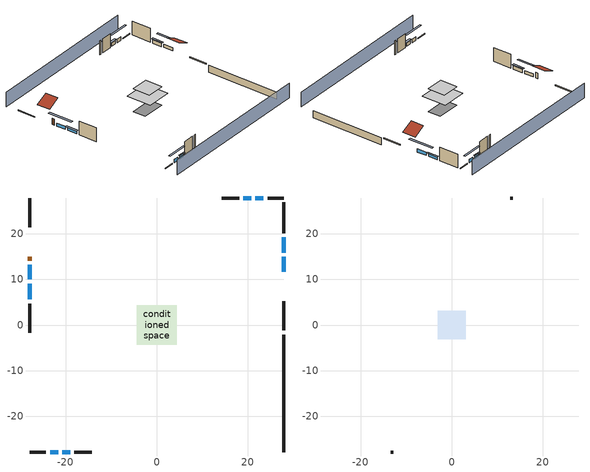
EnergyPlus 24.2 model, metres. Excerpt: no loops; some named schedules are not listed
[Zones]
conditioned space
 floor adiabatic (AdiabaticFloorConstruction): -4.36,-4.36 -4.36,4.36 4.36,4.36 4.36,-4.36 z2.74
 floor foundation (Slab1 construction): -4.13,-2.3 -4.13,2.3 4.13,2.3 4.13,-2.3 z-2.13
 wall outside (RimJoist1 construction): 27.84,-1.19 27.84,5.18 z0.3:0.61
 wall outside (RimJoist2 construction): -27.84,-27.84 -24.31,-27.84 z0.3:0.61
 wall outside (RimJoist3 construction): -27.84,27.84 -27.84,21.47 z0.3:0.61
 wall outside (RimJoist4 construction): 27.84,27.84 24.31,27.84 z0.3:0.61
 wall outside (AdiabaticWallConstruction 1): -27.84,15 -27.84,14.09 z0.3:2.34
 wall outside (AdiabaticWallConstruction): 27.84,11.65 27.84,14.96 / 27.84,15.89 27.84,19.2 z0.3:1.4; -23.38,-27.84 -21.64,-27.84 / -20.71,-27.84 -18.97,-27.84 / 23.38,27.84 21.64,27.84 / 20.71,27.84 18.97,27.84 z0.3:1.46; -27.84,13.16 -27.84,9.99 z0.3:1.37; -27.84,9.06 -27.84,5.63 z0.3:1.43
 wall outside (Wall1 construction): 27.84,20.13 27.84,26.91 z0.3:5.18
 wall outside (Wall2 construction): -18.04,-27.84 -14.27,-27.84 z0.3:5.18
 wall outside (Wall3 construction): -27.84,4.7 -27.84,-1.71 z0.3:5.18
 wall outside (Wall4 construction): 18.04,27.84 14.27,27.84 z0.3:5.18
 wall foundation (FoundationWall1 construction): 27.84,-27.84 27.84,-2.12 z-2.13:0.3
 window (WindowConstruction): 27.84,11.65 27.84,14.96 z0.3:1.4
 window (WindowConstruction 1): 27.84,15.89 27.84,19.2 z0.3:1.4
 window (WindowConstruction 2): -23.38,-27.84 -21.64,-27.84 z0.3:1.46
 window (WindowConstruction 3): -20.71,-27.84 -18.97,-27.84 z0.3:1.46
 window (WindowConstruction 4): -27.84,13.16 -27.84,9.99 z0.3:1.37
 window (WindowConstruction 5): -27.84,9.06 -27.84,5.63 z0.3:1.43
 window (WindowConstruction 6): 23.38,27.84 21.64,27.84 z0.3:1.46
 window (WindowConstruction 7): 20.71,27.84 18.97,27.84 z0.3:1.46
 door (Door): -27.84,15 -27.84,14.09 z0.3:2.34
 ceiling adiabatic (AdiabaticFloorConstruction): 4.36,-4.36 4.36,4.36 -4.36,4.36 -4.36,-4.36 z2.74
attic - vented
 floor to conditioned space (Floor1 construction Reversed): -3.08,-3.08 -3.08,3.08 3.08,3.08 3.08,-3.08 z5.18
 wall outside (Wall5 construction): -13.34,-27.84 -12.8,-27.84 z0.3:5.18
 wall outside (Wall6 construction): 13.34,27.84 12.8,27.84 z0.3:5.18
 roof outside (Roof1 construction): 27.84,10.72,5.18 23.72,10.72,7.24 23.72,6.11,7.24 27.84,6.11,5.18
 roof outside (Roof2 construction): -27.84,15.93,5.18 -23.72,15.93,7.24 -23.72,20.54,7.24 -27.84,20.54,5.18
shading: 27.84,32.41 -27.84,32.41 / -27.84,-32.41 27.84,-32.41 z0:5.18; 27.84,17.7 27.84,8.91 28.45,8.91 28.45,17.7 z4.15; 27.84,19.51 27.84,15.59 28.45,15.59 28.45,19.51 z1.71; -18.89,-27.84 -26.12,-27.84 -26.12,-28.45 -18.89,-28.45 z4.21; -18.66,-27.84 -21.01,-27.84 -21.01,-28.45 -18.66,-28.45 z1.77; -27.84,7.25 -27.84,15.9 -28.45,15.9 -28.45,7.25 z4.11; -27.84,5.32 -27.84,9.37 -28.45,9.37 -28.45,5.32 z1.74; 18.89,27.84 26.12,27.84 26.12,28.45 18.89,28.45 z4.21; 18.66,27.84 21.01,27.84 21.01,28.45 18.66,28.45 z1.77
[Building]
Building 1: Terrain=Suburbs
[Site:Location]
Portland Intl Arpt_OR: Latitude {deg}=45.59; Longitude {deg}=-122.6; Time Zone {hr}=-8; Elevation {m}=33; Keep Site Location Information=Yes
[Site:GroundTemperature:Shallow]
10.2558, 8.96328, 8.85977, 9.47314, 11.9355, 14.3863, 16.5111, 17.8571, 17.9714, 16.8767, 14.8061, 12.4304
[Site:WaterMainsTemperature]
Calculation Method=Schedule; Temperature Schedule=mains temperature schedule
[Material] Roughness=Rough; Thermal Absorptance=0.9
Name | Thickness {m} | Conductivity {W/m-K} | Density {kg/m3} | Specific Heat {J/kg-K} | Solar Absorptance | Visible Absorptance
asphalt or fiberglass shingles | 0.00635 | 0.162714 | 1121.4 | 1465.45 | 0.85 | 0.85
ceiling loosefill ins | 0.254 | 0.0480833 | 16.02 | 1046.75 | 0.7 | 0.7
ceiling stud and cavity | 0.1397 | 0.104117 | 65.682 | 1177.47 | 0.7 | 0.7
concrete 4.0 in. | 0.1016 | 1.803125 | 2242.8 | 837.4 | 0.7 | 0.7
concrete 8.0 in. | 0.2032 | 1.803125 | 2242.8 | 837.4 | 0.7 | 0.7
door material | 0.04445 | 0.0612267 | 512.64 | 1214.23 | 0.7 | 0.7
floor covering | 0.0127 | 0.0450781 | 54.468 | 1339.84 | 0.9 | 0.9
floor covering 1 | 0.0127 | 0.0433444 | 54.468 | 1339.84 | 0.6 | 0.6
floor rigid ins; wall rigid ins | 0.512978 | 0.029427 | 32.04 | 1214.23 | 0.7 | 0.7
floor stud and cavity | 0.1397 | 1.75129 | 37.0049 | 1207.88 | 0.7 | 0.7
furniture material conditioned space 1 | 0.1524 | 0.115458 | 640.8 | 1214.23 | 0.6 | 0.6
gypsum board | 0.0127 | 0.160291 | 801 | 837.4 | 0.6 | 0.6
gypsum board 1 | 0.0127 | 0.160291 | 801 | 837.4 | 0.7 | 0.7
osb sheathing 0.5 in. | 0.0127 | 0.115458 | 512.64 | 1214.23 | 0.6 | 0.6
osb sheathing 0.5 in. 1 | 0.0127 | 0.115458 | 512.64 | 1214.23 | 0.7 | 0.7
osb sheathing 0.75 in. | 0.01905 | 0.115458 | 512.64 | 1214.23 | 0.7 | 0.7
rim joist stud and cavity | 0.0508 | 0.178688 | 50.32683 | 1063.81 | 0.6 | 0.6
roof rigid ins | 0.00281632 | 0.029427 | 32.04 | 1214.23 | 0.7 | 0.7
wall stud and cavity | 0.1397 | 0.550994 | 139.0536 | 1170.24 | 0.7 | 0.7
wall stud and cavity 1 | 0.1397 | 0.727959 | 139.0536 | 1170.24 | 0.6 | 0.6
wall stud and cavity 2 | 0.0889 | 0.380278 | 52.3479 | 1209.89 | 0.7 | 0.7
wall stud and cavity 3 | 0.0889 | 0.391764 | 83.0341 | 1211.67 | 0.7 | 0.7
wood siding | 0.0254 | 0.102417 | 544.68 | 1172.36 | 0.85 | 0.85
wood siding 1; wood siding 2 | 0.0254 | 0.102417 | 544.68 | 1172.36 | 0.7 | 0.7
[WindowMaterial:SimpleGlazingSystem]
WindowMaterial: U-Factor {W/m2-K}=2.78222; Solar Heat Gain Coefficient=0.56
[Construction]
AdiabaticFloorConstruction: floor stud and cavity, floor rigid ins, osb sheathing 0.75 in., floor covering 1
AdiabaticWallConstruction: wood siding 1, wall rigid ins, wall stud and cavity 2, gypsum board
AdiabaticWallConstruction 1: wood siding 2, wall rigid ins, wall stud and cavity 2, gypsum board
Door: door material
Floor1 construction Reversed: gypsum board, ceiling stud and cavity, ceiling loosefill ins
FoundationWall1 construction: concrete 8.0 in., gypsum board 1
furniture construction conditioned space 1: furniture material conditioned space 1
PartitionWallConstruction: gypsum board, wall stud and cavity 3, gypsum board
RimJoist1 construction; RimJoist2 construction; RimJoist3 construction; RimJoist4 construction: wood siding, rim joist stud and cavity
Roof1 construction; Roof2 construction: asphalt or fiberglass shingles, roof rigid ins, osb sheathing 0.5 in.
Slab1 construction: concrete 4.0 in., floor covering
Wall1 construction; Wall2 construction; Wall3 construction; Wall4 construction: wood siding, osb sheathing 0.5 in. 1, wall stud and cavity, gypsum board
Wall5 construction; Wall6 construction: wood siding, osb sheathing 0.5 in. 1, wall stud and cavity 1
WindowConstruction; WindowConstruction 1; WindowConstruction 2; WindowConstruction 3; WindowConstruction 4; WindowConstruction 5; WindowConstruction 6; WindowConstruction 7: WindowMaterial
[Zone] Multiplier=1; Part of Total Floor Area=Yes
Name | Volume {m3}
attic - vented | 17.4772
conditioned space | 278.185
[Space]
Name | Zone | Volume {m3}
attic - vented 1 | attic - vented | 17.4772
conditioned space 1 | conditioned space | 278.185
[ZoneInfiltration:EffectiveLeakageArea]
infil attic - vented 1: Zone or Space=attic - vented 1; Schedule=Always On Discrete; Effective Air Leakage Area {cm2}=1267.38; Stack Coefficient=9.58836e-05; Wind Coefficient=4.00864e-05
[ZoneMixing]
whole house fan mix: Zone or Space=attic - vented; Schedule=Always On Continuous; Design Flow Rate Calculation Method=Flow/Zone; Design Flow Rate {m3/s}=0; Source Zone or Space=conditioned space
[SurfaceProperty:ExposedFoundationPerimeter]
Slab1: Exposed Perimeter Calculation Method=TotalExposedPerimeter; Total Exposed Perimeter {m}=25.72512
[SurfaceProperty:IncidentSolarMultiplier] Incident Solar Multiplier=1; Incident Solar Multiplier Schedule=trans schedule winter=0.85 summer=0.7
Window1; Window2; Window3; Window4; Window5; Window6; Window7; Window8
[InternalMass] Zone or ZoneList=conditioned space; Space or SpaceList=conditioned space 1
Name | Construction | Surface Area {m2}
furniture mass conditioned space 1 | furniture construction conditioned space 1 | 45.63397
partition wall mass | PartitionWallConstruction | 114.085
[Lights]
interior lighting: Zone or ZoneList or Space or SpaceList=conditioned space 1; Schedule=lighting_interior; Design Level Calculation Method=LightingLevel; Lighting Level {W}=264.913; Return Air Fraction=0; Fraction Radiant=0.6; Fraction Visible=0.2; Fraction Replaceable=1
[People]
occupants: Zone or ZoneList or Space or SpaceList=conditioned space 1; Number of People Schedule=occupants; Number of People Calculation Method=People; Number of People=1; Fraction Radiant=0.314171; Sensible Heat Fraction=0.56303; Activity Level Schedule=occupants activity schedule; Carbon Dioxide Generation Rate {m3/s-W}=0; Enable ASHRAE 55 Comfort Warnings=No; Mean Radiant Temperature Calculation Type=EnclosureAveraged
[ElectricEquipment] Zone or ZoneList or Space or SpaceList=conditioned space 1; Design Level Calculation Method=EquipmentLevel
Name | Schedule | Design Level {W} | Fraction Latent | Fraction Radiant | Fraction Lost
ceiling fan | ceiling_fan | 17.5259 | 0 | 0.558 | 0
clothes dryer | clothes_dryer | 2554.15 | 0.015 | 0.081 | 0.85
clothes washer | clothes_washer | 908.095 | 0.03 | 0.162 | 0.7
cooking range | cooking_range | 2267.48 | 0.08 | 0.432 | 0.2
dishwasher | dishwasher | 2622.02 | 0.3 | 0.18 | 0.4
fridge | fridge schedule | 49.4292 | 0 | 0.6 | 0
mech vent bath fan 0 | mech vent bath fan 0 schedule | 15 | 0 | 0 | 1
mech vent house fan | mech vent house fan schedule | 0 | 0 | 0 | 1
mech vent house fan cfis | mech vent house fan cfis schedule | 0 | 0 | 0 | 0
mech vent range fan 0 | mech vent range fan 0 schedule | 30 | 0 | 0 | 1
misc plug loads | plug_loads_other | 253.928 | 0.021 | 0.558 | 0.049
misc tv | plug_loads_tv | 335.538 | 0 | 0.6 | 0
whole house fan | Always On Discrete | 0 | 0 | 0 | 1
[OtherEquipment] Zone or ZoneList or Space or SpaceList=conditioned space 1; Design Level Calculation Method=EquipmentLevel
Name | Fuel Type | Schedule | Design Level {W} | Fraction Latent | Fraction Radiant | Fraction Lost
clothes dryer 1 | Electricity | clothes_dryer | 0 | 0.015 | 0.081 | 0.85
cooking range 1 | Electricity | cooking_range | 0 | 0.08 | 0.432 | 0.2
general water use latent | None | general water use schedule | 25.6591 | 1 | 0 | 0
general water use sensible | None | general water use schedule | -25.2881 | 0 | 0.6 | 0
mech vent house fan latent load; water heater lat | None | Always On Discrete | 0 | 1 | 0 | 0
mech vent house fan sensible load; water heater sens | None | Always On Discrete | 0 | 0 | 0 | 0
water heater energy adjustment1 | Electricity | Always On Discrete | 0.01 | 0 | 0 | 1
[ZoneInfiltration:DesignFlowRate] Zone or ZoneList or Space or SpaceList=conditioned space 1; Schedule=Always On Discrete; Design Flow Rate Calculation Method=Flow/Zone; Design Flow Rate {m3/s}=0
infil flow; natural vent flow; whole house fan flow
[AvailabilityManager:Scheduled]
central ac and furnace airloop Availability Manager: Schedule=Always On Discrete
[WaterUse:Equipment]
dishwasher: Peak Flow Rate {m3/s}=1.42859e-05; Flow Rate Fraction Schedule=hot_water_dishwasher
[Foundation:Kiva]
Foundation Kiva 1: Initial Indoor Air Temperature {C}=17.7778; Wall Height Above Grade {m}=0.3048; Wall Depth Below Slab {m}=0.2032
[Foundation:Kiva:Settings]
Soil Conductivity {W/m-K}=1.3848; Soil Density {kg/m3}=1842.3; Soil Specific Heat {J/kg-K}=418.7; Ground Solar Absorptivity=0.9; Ground Thermal Absorptivity=0.9; Ground Surface Roughness {m}=0.03; Far-Field Width {m}=40; Deep-Ground Boundary Condition=ZeroFlux; Deep-Ground Depth {m}=40; Minimum Cell Dimension {m}=0.2; Maximum Cell Growth Coefficient=3; Simulation Timestep=Timestep
[Exterior:Lights]
exterior lighting: Schedule=exterior lighting schedule; Design Level {W}=9.28603
[ElectricLoadCenter:Storage:LiIonNMCBattery]
Vehicle1 li ion: Availability Schedule=Always On Discrete; Radiative Fraction=0; Lifetime Model=None; Number of Cells in Series=15; Number of Strings in Parallel=510; Initial Fractional State of Charge=0.950003; DC to DC Charging Efficiency=1; Battery Mass {kg}=809.82; Battery Surface Area {m2}=5.76621; Battery Specific Heat Capacity {J/kg-K}=1500; Heat Transfer Coefficient Between Battery and Ambient {W/m2-K}=7.5; Fully Charged Cell Voltage {V}=3.342; Cell Voltage at End of Exponential Zone {V}=3.342; Cell Voltage at End of Nominal Zone {V}=3.342; Default Nominal Cell Voltage {V}=3.342; Fully Charged Cell Capacity {Ah}=3.2; Fraction of Cell Capacity Removed at the End of Exponential Zone=0.8075; Fraction of Cell Capacity Removed at the End of Nominal Zone=0.976875; Charge Rate at Which Voltage vs Capacity Curve Was Generated=1; Battery Cell Internal Electrical Resistance {ohms}=0.002
[ElectricLoadCenter:Storage:Converter]
Vehicle1 li ion converter: Availability Schedule=Always On Discrete; Power Conversion Efficiency Method=SimpleFixed; Simple Fixed Efficiency=1; Ancillary Power Consumed In Standby {W}=0; Radiative Fraction=0
[ElectricLoadCenter:Distribution]
Vehicle1 elec load center dist: Electrical Buss Type=AlternatingCurrentWithStorage; Electrical Storage Object=Vehicle1 li ion; Storage Operation Scheme=TrackChargeDischargeSchedules; Storage Converter Object=Vehicle1 li ion converter; Maximum Storage State of Charge Fraction=0.950003; Minimum Storage State of Charge Fraction=0.149991; Design Storage Control Charge Power {W}=5690; Storage Charge Power Fraction Schedule=electric_vehicle_charging; Design Storage Control Discharge Power {W}=11357.7; Storage Discharge Power Fraction Schedule=electric_vehicle_discharging
[EnergyManagementSystem:GlobalVariable]
central_ac_and_furnace_airloop_Fan_RTF
infil_program_Qfan
infil_program_Qinf
natural_vent_program_Qnv
natural_vent_program_Qwhf
[EnergyManagementSystem:Sensor]
Name | Output:Variable or Output:Meter Index Key | Output:Variable or Output:Meter
airflow_gain | infil flow | Infiltration Sensible Heat Gain Energy
airflow_gain_1 | natural vent flow | Infiltration Sensible Heat Gain Energy
airflow_gain_2 | whole house fan flow | Infiltration Sensible Heat Gain Energy
airflow_loss | infil flow | Infiltration Sensible Heat Loss Energy
airflow_loss_1 | natural vent flow | Infiltration Sensible Heat Loss Energy
airflow_loss_2 | whole house fan flow | Infiltration Sensible Heat Loss Energy
charge_sch_sensor | electric_vehicle_charging | Schedule Value
clg_load_cond |  | Cooling:EnergyTransfer:Zone:CONDITIONED SPACE
clg_sp_s; clg_sp_s_1 | cooling setpoint | Schedule Value
clothes_dryer_exhaust_0_sch_s | clothes_dryer | Schedule Value
cool_season | cooling season schedule | Schedule Value
discharge_sch_sensor | electric_vehicle_discharging | Schedule Value
htg_load_cond |  | Heating:EnergyTransfer:Zone:CONDITIONED SPACE
htg_sp_s; htg_sp_s_1 | heating setpoint | Schedule Value
ig_ee_conv | ceiling fan | Electric Equipment Convective Heating Energy
ig_ee_conv_1 | clothes dryer | Electric Equipment Convective Heating Energy
ig_ee_conv_3 | cooking range | Electric Equipment Convective Heating Energy
ig_ee_conv_4 | dishwasher | Electric Equipment Convective Heating Energy
ig_ee_conv_5 | fridge | Electric Equipment Convective Heating Energy
ig_ee_conv_6 | misc plug loads | Electric Equipment Convective Heating Energy
ig_ee_conv_7 | misc tv | Electric Equipment Convective Heating Energy
ig_ee_conv_8 | whole house fan | Electric Equipment Convective Heating Energy
ig_ee_rad | ceiling fan | Electric Equipment Radiant Heating Energy
ig_ee_rad_1 | clothes dryer | Electric Equipment Radiant Heating Energy
ig_ee_rad_3 | cooking range | Electric Equipment Radiant Heating Energy
ig_ee_rad_4 | dishwasher | Electric Equipment Radiant Heating Energy
ig_ee_rad_5 | fridge | Electric Equipment Radiant Heating Energy
ig_ee_rad_6 | misc plug loads | Electric Equipment Radiant Heating Energy
ig_ee_rad_7 | misc tv | Electric Equipment Radiant Heating Energy
ig_ee_rad_8 | whole house fan | Electric Equipment Radiant Heating Energy
ig_lgt_conv | interior lighting | Lights Convective Heating Energy
ig_lgt_rad | interior lighting | Lights Radiant Heating Energy
ig_lgt_vis | interior lighting | Lights Visible Radiation Heating Energy
ig_oe_conv | clothes dryer 1 | Other Equipment Convective Heating Energy
ig_oe_conv_1 | cooking range 1 | Other Equipment Convective Heating Energy
ig_oe_conv_2 | general water use latent | Other Equipment Convective Heating Energy
ig_oe_conv_3 | general water use sensible | Other Equipment Convective Heating Energy
ig_oe_conv_4 | water heater energy adjustment1 | Other Equipment Convective Heating Energy
ig_oe_conv_5 | water heater lat | Other Equipment Convective Heating Energy
ig_oe_conv_6 | water heater sens | Other Equipment Convective Heating Energy
ig_oe_rad | clothes dryer 1 | Other Equipment Radiant Heating Energy
ig_oe_rad_1 | cooking range 1 | Other Equipment Radiant Heating Energy
ig_oe_rad_2 | general water use latent | Other Equipment Radiant Heating Energy
ig_oe_rad_3 | general water use sensible | Other Equipment Radiant Heating Energy
ig_oe_rad_4 | water heater energy adjustment1 | Other Equipment Radiant Heating Energy
ig_oe_rad_5 | water heater lat | Other Equipment Radiant Heating Energy
ig_oe_rad_6 | water heater sens | Other Equipment Radiant Heating Energy
ig_ppl_conv | occupants | People Convective Heating Energy
ig_ppl_rad | occupants | People Radiant Heating Energy
im_conv | furniture mass conditioned space 1 | Surface Inside Face Convection Heat Gain Energy
im_conv_1 | partition wall mass | Surface Inside Face Convection Heat Gain Energy
im_ig | furniture mass conditioned space 1 | Surface Inside Face Internal Gains Radiation Heat Gain Energy
im_ig_1 | partition wall mass | Surface Inside Face Internal Gains Radiation Heat Gain Energy
im_lgt | furniture mass conditioned space 1 | Surface Inside Face Lights Radiation Heat Gain Energy
im_lgt_1 | partition wall mass | Surface Inside Face Lights Radiation Heat Gain Energy
im_sol | furniture mass conditioned space 1 | Surface Inside Face Solar Radiation Heat Gain Energy
im_sol_1 | partition wall mass | Surface Inside Face Solar Radiation Heat Gain Energy
im_surf | furniture mass conditioned space 1 | Surface Inside Face Net Surface Thermal Radiation Heat Gain Energy
im_surf_1 | partition wall mass | Surface Inside Face Net Surface Thermal Radiation Heat Gain Energy
mech_vent_bath_fan_0_sch_s | mech vent bath fan 0 schedule | Schedule Value
mech_vent_range_fan_0_sch_s | mech vent range fan 0 schedule | Schedule Value
mv_conv | mech vent bath fan 0 | Electric Equipment Convective Heating Energy
mv_conv_1 | mech vent house fan | Electric Equipment Convective Heating Energy
mv_conv_2 | mech vent house fan cfis | Electric Equipment Convective Heating Energy
mv_conv_3 | mech vent range fan 0 | Electric Equipment Convective Heating Energy
mv_conv_4 | mech vent house fan latent load | Other Equipment Convective Heating Energy
mv_conv_5 | mech vent house fan sensible load | Other Equipment Convective Heating Energy
mv_rad | mech vent bath fan 0 | Electric Equipment Radiant Heating Energy
mv_rad_1 | mech vent house fan | Electric Equipment Radiant Heating Energy
mv_rad_2 | mech vent house fan cfis | Electric Equipment Radiant Heating Energy
mv_rad_3 | mech vent range fan 0 | Electric Equipment Radiant Heating Energy
mv_rad_4 | mech vent house fan latent load | Other Equipment Radiant Heating Energy
mv_rad_5 | mech vent house fan sensible load | Other Equipment Radiant Heating Energy
natural_vent_s | natural vent schedule | Schedule Value
out_pb_s |  | Site Outdoor Air Barometric Pressure
out_wt_s |  | Site Outdoor Air Humidity Ratio
site_temp | Environment | Site Outdoor Air Drybulb Temperature
site_vw_s |  | Site Wind Speed
soc_sensor | Vehicle1 li ion | Electric Storage Charge Fraction
ss_back_out | Window1 | Surface Window Shortwave from Zone Back Out Window Heat Transfer Rate
ss_back_out_1 | Window2 | Surface Window Shortwave from Zone Back Out Window Heat Transfer Rate
ss_back_out_2 | Window3 | Surface Window Shortwave from Zone Back Out Window Heat Transfer Rate
ss_back_out_3 | Window4 | Surface Window Shortwave from Zone Back Out Window Heat Transfer Rate
ss_back_out_4 | Window5 | Surface Window Shortwave from Zone Back Out Window Heat Transfer Rate
ss_back_out_5 | Window6 | Surface Window Shortwave from Zone Back Out Window Heat Transfer Rate
ss_back_out_6 | Window7 | Surface Window Shortwave from Zone Back Out Window Heat Transfer Rate
ss_back_out_7 | Window8 | Surface Window Shortwave from Zone Back Out Window Heat Transfer Rate
ss_conv | Door1 | Surface Inside Face Convection Heat Gain Energy
ss_conv_1 | Window1 | Surface Inside Face Convection Heat Gain Energy
ss_conv_2 | Window2 | Surface Inside Face Convection Heat Gain Energy
ss_conv_3 | Window3 | Surface Inside Face Convection Heat Gain Energy
ss_conv_4 | Window4 | Surface Inside Face Convection Heat Gain Energy
ss_conv_5 | Window5 | Surface Inside Face Convection Heat Gain Energy
ss_conv_6 | Window6 | Surface Inside Face Convection Heat Gain Energy
ss_conv_7 | Window7 | Surface Inside Face Convection Heat Gain Energy
ss_conv_8 | Window8 | Surface Inside Face Convection Heat Gain Energy
ss_ig | Door1 | Surface Inside Face Internal Gains Radiation Heat Gain Energy
ss_ig_1 | Window1 | Surface Inside Face Internal Gains Radiation Heat Gain Energy
ss_ig_2 | Window2 | Surface Inside Face Internal Gains Radiation Heat Gain Energy
ss_ig_3 | Window3 | Surface Inside Face Internal Gains Radiation Heat Gain Energy
ss_ig_4 | Window4 | Surface Inside Face Internal Gains Radiation Heat Gain Energy
ss_ig_5 | Window5 | Surface Inside Face Internal Gains Radiation Heat Gain Energy
ss_ig_6 | Window6 | Surface Inside Face Internal Gains Radiation Heat Gain Energy
ss_ig_7 | Window7 | Surface Inside Face Internal Gains Radiation Heat Gain Energy
ss_ig_8 | Window8 | Surface Inside Face Internal Gains Radiation Heat Gain Energy
ss_lgt | Door1 | Surface Inside Face Lights Radiation Heat Gain Energy
ss_sol | Door1 | Surface Inside Face Solar Radiation Heat Gain Energy
ss_surf | Door1 | Surface Inside Face Net Surface Thermal Radiation Heat Gain Energy
ss_surf_1 | Window1 | Surface Inside Face Net Surface Thermal Radiation Heat Gain Energy
ss_surf_2 | Window2 | Surface Inside Face Net Surface Thermal Radiation Heat Gain Energy
ss_surf_3 | Window3 | Surface Inside Face Net Surface Thermal Radiation Heat Gain Energy
ss_surf_4 | Window4 | Surface Inside Face Net Surface Thermal Radiation Heat Gain Energy
ss_surf_5 | Window5 | Surface Inside Face Net Surface Thermal Radiation Heat Gain Energy
ss_surf_6 | Window6 | Surface Inside Face Net Surface Thermal Radiation Heat Gain Energy
ss_surf_7 | Window7 | Surface Inside Face Net Surface Thermal Radiation Heat Gain Energy
ss_surf_8 | Window8 | Surface Inside Face Net Surface Thermal Radiation Heat Gain Energy
ss_trans_in | Window1 | Surface Window Transmitted Solar Radiation Rate
ss_trans_in_1 | Window2 | Surface Window Transmitted Solar Radiation Rate
ss_trans_in_2 | Window3 | Surface Window Transmitted Solar Radiation Rate
ss_trans_in_3 | Window4 | Surface Window Transmitted Solar Radiation Rate
ss_trans_in_4 | Window5 | Surface Window Transmitted Solar Radiation Rate
ss_trans_in_5 | Window6 | Surface Window Transmitted Solar Radiation Rate
ss_trans_in_6 | Window7 | Surface Window Transmitted Solar Radiation Rate
ss_trans_in_7 | Window8 | Surface Window Transmitted Solar Radiation Rate
ss_trans_out | Window1 | Surface Inside Face Initial Transmitted Diffuse Transmitted Out Window Solar Radiation Rate
ss_trans_out_1 | Window2 | Surface Inside Face Initial Transmitted Diffuse Transmitted Out Window Solar Radiation Rate
ss_trans_out_2 | Window3 | Surface Inside Face Initial Transmitted Diffuse Transmitted Out Window Solar Radiation Rate
ss_trans_out_3 | Window4 | Surface Inside Face Initial Transmitted Diffuse Transmitted Out Window Solar Radiation Rate
ss_trans_out_4 | Window5 | Surface Inside Face Initial Transmitted Diffuse Transmitted Out Window Solar Radiation Rate
ss_trans_out_5 | Window6 | Surface Inside Face Initial Transmitted Diffuse Transmitted Out Window Solar Radiation Rate
ss_trans_out_6 | Window7 | Surface Inside Face Initial Transmitted Diffuse Transmitted Out Window Solar Radiation Rate
ss_trans_out_7 | Window8 | Surface Inside Face Initial Transmitted Diffuse Transmitted Out Window Solar Radiation Rate
s_conv | Floor1 | Surface Inside Face Convection Heat Gain Energy
s_conv_1 | FoundationWall1 | Surface Inside Face Convection Heat Gain Energy
s_conv_10 | Wall2 | Surface Inside Face Convection Heat Gain Energy
s_conv_11 | Wall3 | Surface Inside Face Convection Heat Gain Energy
s_conv_12 | Wall4 | Surface Inside Face Convection Heat Gain Energy
s_conv_2 | inferred conditioned ceiling | Surface Inside Face Convection Heat Gain Energy
s_conv_3 | inferred conditioned floor | Surface Inside Face Convection Heat Gain Energy
s_conv_4 | RimJoist1 | Surface Inside Face Convection Heat Gain Energy
s_conv_5 | RimJoist2 | Surface Inside Face Convection Heat Gain Energy
s_conv_6 | RimJoist3 | Surface Inside Face Convection Heat Gain Energy
s_conv_7 | RimJoist4 | Surface Inside Face Convection Heat Gain Energy
s_conv_8 | Slab1 | Surface Inside Face Convection Heat Gain Energy
s_conv_9 | Wall1 | Surface Inside Face Convection Heat Gain Energy
s_ig | Floor1 | Surface Inside Face Internal Gains Radiation Heat Gain Energy
s_ig_1 | FoundationWall1 | Surface Inside Face Internal Gains Radiation Heat Gain Energy
s_ig_10 | Wall2 | Surface Inside Face Internal Gains Radiation Heat Gain Energy
s_ig_11 | Wall3 | Surface Inside Face Internal Gains Radiation Heat Gain Energy
s_ig_12 | Wall4 | Surface Inside Face Internal Gains Radiation Heat Gain Energy
s_ig_2 | inferred conditioned ceiling | Surface Inside Face Internal Gains Radiation Heat Gain Energy
s_ig_3 | inferred conditioned floor | Surface Inside Face Internal Gains Radiation Heat Gain Energy
s_ig_4 | RimJoist1 | Surface Inside Face Internal Gains Radiation Heat Gain Energy
s_ig_5 | RimJoist2 | Surface Inside Face Internal Gains Radiation Heat Gain Energy
s_ig_6 | RimJoist3 | Surface Inside Face Internal Gains Radiation Heat Gain Energy
s_ig_7 | RimJoist4 | Surface Inside Face Internal Gains Radiation Heat Gain Energy
s_ig_8 | Slab1 | Surface Inside Face Internal Gains Radiation Heat Gain Energy
